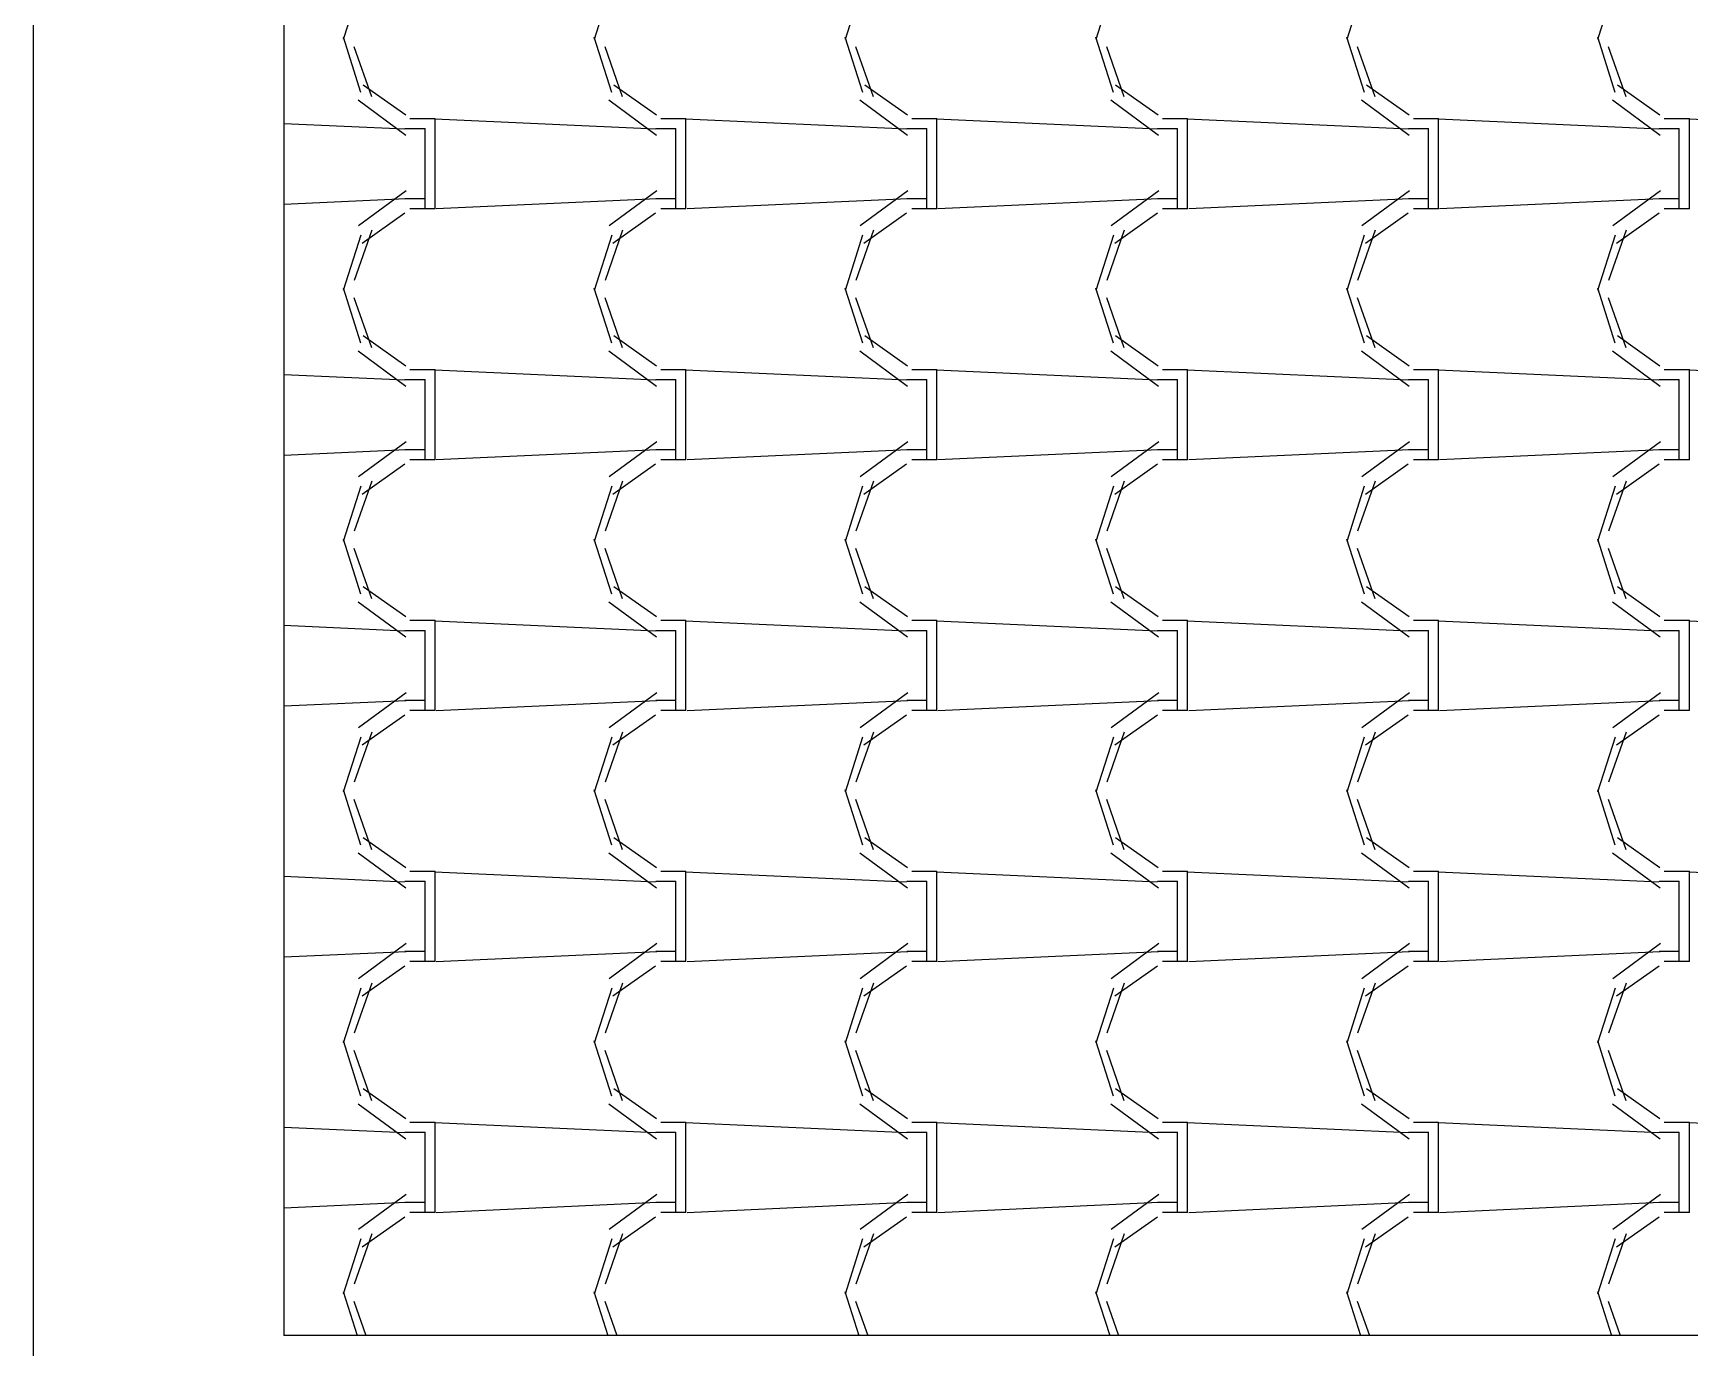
# Model space of a CAD drawing. Header units: millimetres. Extents: x -336 to -33, y -135 to 770.
# Drawn here: x -178.432 to -176.451, y 710.119 to 711.691 of the extents above; entities that cross this region are included whole.
import ezdxf

# ---------------------------------------------------------------- set-up
doc = ezdxf.new("R2010")
doc.units = ezdxf.units.MM
doc.header["$LTSCALE"] = 50
doc.header["$MEASUREMENT"] = 0
doc.layers.add('-HIDRO', color=8, linetype='CONTINUOUS')

msp = doc.modelspace()

# ---------------------------------------------------------------- linework, layer by layer
at = {"layer": '-HIDRO', "linetype": 'Continuous'}
for p, q in [((-178.4324, 747.2511), (-178.4324, 709.8333)), ((-178.1324, 721.8333), (-178.1324, 710.1333)), ((-178.0404, 711.7489), (-178.0614, 711.6829)), ((-177.7404, 711.7489), (-177.7614, 711.6829)), ((-177.4404, 711.7489), (-177.4614, 711.6829)), ((-177.1404, 711.7489), (-177.1614, 711.6829)), ((-176.8404, 711.7489), (-176.8614, 711.6829)), ((-176.5404, 711.7489), (-176.5614, 711.6829)), ((-178.0617, 711.6861), (-178.0407, 711.6201)), ((-177.7617, 711.6861), (-177.7407, 711.6201)), ((-177.4617, 711.6861), (-177.4407, 711.6201)), ((-177.1617, 711.6861), (-177.1407, 711.6201)), ((-176.8617, 711.6861), (-176.8407, 711.6201)), ((-176.5617, 711.6861), (-176.5407, 711.6201)), ((-178.0488, 711.6746), (-178.0278, 711.6146)), ((-177.7488, 711.6746), (-177.7278, 711.6146)), ((-177.4488, 711.6746), (-177.4278, 711.6146)), ((-177.1488, 711.6746), (-177.1278, 711.6146)), ((-176.8488, 711.6746), (-176.8278, 711.6146)), ((-176.5488, 711.6746), (-176.5278, 711.6146)), ((-178.0378, 711.6289), (-177.9868, 711.5929)), ((-177.7378, 711.6289), (-177.6868, 711.5929)), ((-177.4378, 711.6289), (-177.3868, 711.5929)), ((-177.1378, 711.6289), (-177.0868, 711.5929)), ((-176.8378, 711.6289), (-176.7868, 711.5929)), ((-176.5378, 711.6289), (-176.4868, 711.5929)), ((-178.0437, 711.6106), (-177.9867, 711.5686)), ((-177.7437, 711.6106), (-177.6867, 711.5686)), ((-177.4437, 711.6106), (-177.3867, 711.5686)), ((-177.1437, 711.6106), (-177.0867, 711.5686)), ((-176.8437, 711.6106), (-176.7867, 711.5686)), ((-176.5437, 711.6106), (-176.4867, 711.5686)), ((-177.9881, 711.5756), (-178.1324, 711.5822)), ((-177.9817, 711.5885), (-177.9517, 711.5885)), ((-177.6881, 711.5756), (-177.9521, 711.5876)), ((-177.9517, 711.4925), (-177.9517, 711.5885)), ((-177.6817, 711.5885), (-177.6517, 711.5885)), ((-177.3881, 711.5756), (-177.6521, 711.5876)), ((-177.6517, 711.4925), (-177.6517, 711.5885)), ((-177.3817, 711.5885), (-177.3517, 711.5885)), ((-177.0881, 711.5756), (-177.3521, 711.5876)), ((-177.3517, 711.4925), (-177.3517, 711.5885)), ((-177.0817, 711.5885), (-177.0517, 711.5885)), ((-176.7881, 711.5756), (-177.0521, 711.5876)), ((-177.0517, 711.4925), (-177.0517, 711.5885)), ((-176.7817, 711.5885), (-176.7517, 711.5885)), ((-176.4881, 711.5756), (-176.7521, 711.5876)), ((-176.7517, 711.4925), (-176.7517, 711.5885)), ((-176.4817, 711.5885), (-176.4517, 711.5885)), ((-176.1881, 711.5756), (-176.4521, 711.5876)), ((-176.4517, 711.4925), (-176.4517, 711.5885)), ((-177.9877, 711.5765), (-177.9637, 711.5765)), ((-177.9637, 711.4925), (-177.9637, 711.5765)), ((-177.6877, 711.5765), (-177.6637, 711.5765)), ((-177.6637, 711.4925), (-177.6637, 711.5765)), ((-177.3877, 711.5765), (-177.3637, 711.5765)), ((-177.3637, 711.4925), (-177.3637, 711.5765)), ((-177.0877, 711.5765), (-177.0637, 711.5765)), ((-177.0637, 711.4925), (-177.0637, 711.5765)), ((-176.7877, 711.5765), (-176.7637, 711.5765)), ((-176.7637, 711.4925), (-176.7637, 711.5765)), ((-176.4877, 711.5765), (-176.4637, 711.5765)), ((-176.4637, 711.4925), (-176.4637, 711.5765)), ((-177.9863, 711.502), (-178.0433, 711.46)), ((-177.6863, 711.502), (-177.7433, 711.46)), ((-177.3863, 711.502), (-177.4433, 711.46)), ((-177.0863, 711.502), (-177.1433, 711.46)), ((-176.7863, 711.502), (-176.8433, 711.46)), ((-176.4863, 711.502), (-176.5433, 711.46)), ((-177.9864, 711.4924), (-178.1324, 711.4857)), ((-177.9637, 711.4925), (-177.9877, 711.4925)), ((-177.9517, 711.4805), (-177.9817, 711.4805)), ((-177.9637, 711.4805), (-177.9637, 711.4925)), ((-177.9517, 711.4805), (-177.9517, 711.4925)), ((-177.6864, 711.4924), (-177.9504, 711.4804)), ((-177.6637, 711.4925), (-177.6877, 711.4925)), ((-177.6517, 711.4805), (-177.6817, 711.4805)), ((-177.6637, 711.4805), (-177.6637, 711.4925)), ((-177.6517, 711.4805), (-177.6517, 711.4925)), ((-177.3864, 711.4924), (-177.6504, 711.4804)), ((-177.3637, 711.4925), (-177.3877, 711.4925)), ((-177.3517, 711.4805), (-177.3817, 711.4805)), ((-177.3637, 711.4805), (-177.3637, 711.4925)), ((-177.3517, 711.4805), (-177.3517, 711.4925)), ((-177.0864, 711.4924), (-177.3504, 711.4804)), ((-177.0637, 711.4925), (-177.0877, 711.4925)), ((-177.0517, 711.4805), (-177.0817, 711.4805)), ((-177.0637, 711.4805), (-177.0637, 711.4925)), ((-177.0517, 711.4805), (-177.0517, 711.4925)), ((-176.7864, 711.4924), (-177.0504, 711.4804)), ((-176.7637, 711.4925), (-176.7877, 711.4925)), ((-176.7517, 711.4805), (-176.7817, 711.4805)), ((-176.7637, 711.4805), (-176.7637, 711.4925)), ((-176.7517, 711.4805), (-176.7517, 711.4925)), ((-176.4864, 711.4924), (-176.7504, 711.4804)), ((-176.4637, 711.4925), (-176.4877, 711.4925)), ((-176.4517, 711.4805), (-176.4817, 711.4805)), ((-176.4637, 711.4805), (-176.4637, 711.4925)), ((-176.4517, 711.4805), (-176.4517, 711.4925)), ((-177.9879, 711.4751), (-178.0389, 711.4391)), ((-177.6879, 711.4751), (-177.7389, 711.4391)), ((-177.3879, 711.4751), (-177.4389, 711.4391)), ((-177.0879, 711.4751), (-177.1389, 711.4391)), ((-176.7879, 711.4751), (-176.8389, 711.4391)), ((-176.4879, 711.4751), (-176.5389, 711.4391)), ((-178.0404, 711.4489), (-178.0614, 711.3829)), ((-178.0274, 711.4549), (-178.0484, 711.3949)), ((-177.7404, 711.4489), (-177.7614, 711.3829)), ((-177.7274, 711.4549), (-177.7484, 711.3949)), ((-177.4404, 711.4489), (-177.4614, 711.3829)), ((-177.4274, 711.4549), (-177.4484, 711.3949)), ((-177.1404, 711.4489), (-177.1614, 711.3829)), ((-177.1274, 711.4549), (-177.1484, 711.3949)), ((-176.8404, 711.4489), (-176.8614, 711.3829)), ((-176.8274, 711.4549), (-176.8484, 711.3949)), ((-176.5404, 711.4489), (-176.5614, 711.3829)), ((-176.5274, 711.4549), (-176.5484, 711.3949)), ((-178.0617, 711.3861), (-178.0407, 711.3201)), ((-177.7617, 711.3861), (-177.7407, 711.3201)), ((-177.4617, 711.3861), (-177.4407, 711.3201)), ((-177.1617, 711.3861), (-177.1407, 711.3201)), ((-176.8617, 711.3861), (-176.8407, 711.3201)), ((-176.5617, 711.3861), (-176.5407, 711.3201)), ((-178.0488, 711.3746), (-178.0278, 711.3146)), ((-177.7488, 711.3746), (-177.7278, 711.3146)), ((-177.4488, 711.3746), (-177.4278, 711.3146)), ((-177.1488, 711.3746), (-177.1278, 711.3146)), ((-176.8488, 711.3746), (-176.8278, 711.3146)), ((-176.5488, 711.3746), (-176.5278, 711.3146)), ((-178.0378, 711.3289), (-177.9868, 711.2929)), ((-177.7378, 711.3289), (-177.6868, 711.2929)), ((-177.4378, 711.3289), (-177.3868, 711.2929)), ((-177.1378, 711.3289), (-177.0868, 711.2929)), ((-176.8378, 711.3289), (-176.7868, 711.2929)), ((-176.5378, 711.3289), (-176.4868, 711.2929)), ((-178.0437, 711.3106), (-177.9867, 711.2686)), ((-177.7437, 711.3106), (-177.6867, 711.2686)), ((-177.4437, 711.3106), (-177.3867, 711.2686)), ((-177.1437, 711.3106), (-177.0867, 711.2686)), ((-176.8437, 711.3106), (-176.7867, 711.2686)), ((-176.5437, 711.3106), (-176.4867, 711.2686)), ((-177.9881, 711.2756), (-178.1324, 711.2822)), ((-177.9817, 711.2885), (-177.9517, 711.2885)), ((-177.6881, 711.2756), (-177.9521, 711.2876)), ((-177.9517, 711.1925), (-177.9517, 711.2885)), ((-177.6817, 711.2885), (-177.6517, 711.2885)), ((-177.3881, 711.2756), (-177.6521, 711.2876)), ((-177.6517, 711.1925), (-177.6517, 711.2885)), ((-177.3817, 711.2885), (-177.3517, 711.2885)), ((-177.0881, 711.2756), (-177.3521, 711.2876)), ((-177.3517, 711.1925), (-177.3517, 711.2885)), ((-177.0817, 711.2885), (-177.0517, 711.2885)), ((-176.7881, 711.2756), (-177.0521, 711.2876)), ((-177.0517, 711.1925), (-177.0517, 711.2885)), ((-176.7817, 711.2885), (-176.7517, 711.2885)), ((-176.4881, 711.2756), (-176.7521, 711.2876)), ((-176.7517, 711.1925), (-176.7517, 711.2885)), ((-176.4817, 711.2885), (-176.4517, 711.2885)), ((-176.1881, 711.2756), (-176.4521, 711.2876)), ((-176.4517, 711.1925), (-176.4517, 711.2885)), ((-177.9877, 711.2765), (-177.9637, 711.2765)), ((-177.9637, 711.1925), (-177.9637, 711.2765)), ((-177.6877, 711.2765), (-177.6637, 711.2765)), ((-177.6637, 711.1925), (-177.6637, 711.2765)), ((-177.3877, 711.2765), (-177.3637, 711.2765)), ((-177.3637, 711.1925), (-177.3637, 711.2765)), ((-177.0877, 711.2765), (-177.0637, 711.2765)), ((-177.0637, 711.1925), (-177.0637, 711.2765)), ((-176.7877, 711.2765), (-176.7637, 711.2765)), ((-176.7637, 711.1925), (-176.7637, 711.2765)), ((-176.4877, 711.2765), (-176.4637, 711.2765)), ((-176.4637, 711.1925), (-176.4637, 711.2765)), ((-177.9864, 711.1924), (-178.1324, 711.1857)), ((-177.9863, 711.202), (-178.0433, 711.16)), ((-177.9637, 711.1925), (-177.9877, 711.1925)), ((-177.9637, 711.1805), (-177.9637, 711.1925)), ((-177.9517, 711.1805), (-177.9517, 711.1925)), ((-177.6864, 711.1924), (-177.9504, 711.1804)), ((-177.6863, 711.202), (-177.7433, 711.16)), ((-177.6637, 711.1925), (-177.6877, 711.1925)), ((-177.6637, 711.1805), (-177.6637, 711.1925)), ((-177.6517, 711.1805), (-177.6517, 711.1925)), ((-177.3864, 711.1924), (-177.6504, 711.1804)), ((-177.3863, 711.202), (-177.4433, 711.16)), ((-177.3637, 711.1925), (-177.3877, 711.1925)), ((-177.3637, 711.1805), (-177.3637, 711.1925)), ((-177.3517, 711.1805), (-177.3517, 711.1925)), ((-177.0864, 711.1924), (-177.3504, 711.1804)), ((-177.0863, 711.202), (-177.1433, 711.16)), ((-177.0637, 711.1925), (-177.0877, 711.1925)), ((-177.0637, 711.1805), (-177.0637, 711.1925)), ((-177.0517, 711.1805), (-177.0517, 711.1925)), ((-176.7864, 711.1924), (-177.0504, 711.1804)), ((-176.7863, 711.202), (-176.8433, 711.16)), ((-176.7637, 711.1925), (-176.7877, 711.1925)), ((-176.7637, 711.1805), (-176.7637, 711.1925)), ((-176.7517, 711.1805), (-176.7517, 711.1925)), ((-176.4864, 711.1924), (-176.7504, 711.1804)), ((-176.4863, 711.202), (-176.5433, 711.16)), ((-176.4637, 711.1925), (-176.4877, 711.1925)), ((-176.4637, 711.1805), (-176.4637, 711.1925)), ((-176.4517, 711.1805), (-176.4517, 711.1925)), ((-177.9879, 711.1751), (-178.0389, 711.1391)), ((-177.9517, 711.1805), (-177.9817, 711.1805)), ((-177.6879, 711.1751), (-177.7389, 711.1391)), ((-177.6517, 711.1805), (-177.6817, 711.1805)), ((-177.3879, 711.1751), (-177.4389, 711.1391)), ((-177.3517, 711.1805), (-177.3817, 711.1805)), ((-177.0879, 711.1751), (-177.1389, 711.1391)), ((-177.0517, 711.1805), (-177.0817, 711.1805)), ((-176.7879, 711.1751), (-176.8389, 711.1391)), ((-176.7517, 711.1805), (-176.7817, 711.1805)), ((-176.4879, 711.1751), (-176.5389, 711.1391)), ((-176.4517, 711.1805), (-176.4817, 711.1805)), ((-178.0404, 711.1489), (-178.0614, 711.0829)), ((-178.0274, 711.1549), (-178.0484, 711.0949)), ((-177.7404, 711.1489), (-177.7614, 711.0829)), ((-177.7274, 711.1549), (-177.7484, 711.0949)), ((-177.4404, 711.1489), (-177.4614, 711.0829)), ((-177.4274, 711.1549), (-177.4484, 711.0949)), ((-177.1404, 711.1489), (-177.1614, 711.0829)), ((-177.1274, 711.1549), (-177.1484, 711.0949)), ((-176.8404, 711.1489), (-176.8614, 711.0829)), ((-176.8274, 711.1549), (-176.8484, 711.0949)), ((-176.5404, 711.1489), (-176.5614, 711.0829)), ((-176.5274, 711.1549), (-176.5484, 711.0949)), ((-178.0617, 711.0861), (-178.0407, 711.0201)), ((-177.7617, 711.0861), (-177.7407, 711.0201)), ((-177.4617, 711.0861), (-177.4407, 711.0201)), ((-177.1617, 711.0861), (-177.1407, 711.0201)), ((-176.8617, 711.0861), (-176.8407, 711.0201)), ((-176.5617, 711.0861), (-176.5407, 711.0201)), ((-178.0488, 711.0746), (-178.0278, 711.0146)), ((-177.7488, 711.0746), (-177.7278, 711.0146)), ((-177.4488, 711.0746), (-177.4278, 711.0146)), ((-177.1488, 711.0746), (-177.1278, 711.0146)), ((-176.8488, 711.0746), (-176.8278, 711.0146)), ((-176.5488, 711.0746), (-176.5278, 711.0146)), ((-178.0378, 711.0289), (-177.9868, 710.9929)), ((-177.7378, 711.0289), (-177.6868, 710.9929)), ((-177.4378, 711.0289), (-177.3868, 710.9929)), ((-177.1378, 711.0289), (-177.0868, 710.9929)), ((-176.8378, 711.0289), (-176.7868, 710.9929)), ((-176.5378, 711.0289), (-176.4868, 710.9929)), ((-178.0437, 711.0106), (-177.9867, 710.9686)), ((-177.7437, 711.0106), (-177.6867, 710.9686)), ((-177.4437, 711.0106), (-177.3867, 710.9686)), ((-177.1437, 711.0106), (-177.0867, 710.9686)), ((-176.8437, 711.0106), (-176.7867, 710.9686)), ((-176.5437, 711.0106), (-176.4867, 710.9686)), ((-177.9817, 710.9885), (-177.9517, 710.9885)), ((-177.6881, 710.9756), (-177.9521, 710.9876)), ((-177.9517, 710.8925), (-177.9517, 710.9885)), ((-177.6817, 710.9885), (-177.6517, 710.9885)), ((-177.3881, 710.9756), (-177.6521, 710.9876)), ((-177.6517, 710.8925), (-177.6517, 710.9885)), ((-177.3817, 710.9885), (-177.3517, 710.9885)), ((-177.0881, 710.9756), (-177.3521, 710.9876)), ((-177.3517, 710.8925), (-177.3517, 710.9885)), ((-177.0817, 710.9885), (-177.0517, 710.9885)), ((-176.7881, 710.9756), (-177.0521, 710.9876)), ((-177.0517, 710.8925), (-177.0517, 710.9885)), ((-176.7817, 710.9885), (-176.7517, 710.9885)), ((-176.4881, 710.9756), (-176.7521, 710.9876)), ((-176.7517, 710.8925), (-176.7517, 710.9885)), ((-176.4817, 710.9885), (-176.4517, 710.9885)), ((-176.1881, 710.9756), (-176.4521, 710.9876)), ((-176.4517, 710.8925), (-176.4517, 710.9885)), ((-177.9881, 710.9756), (-178.1324, 710.9822)), ((-177.9877, 710.9765), (-177.9637, 710.9765)), ((-177.9637, 710.8925), (-177.9637, 710.9765)), ((-177.6877, 710.9765), (-177.6637, 710.9765)), ((-177.6637, 710.8925), (-177.6637, 710.9765)), ((-177.3877, 710.9765), (-177.3637, 710.9765)), ((-177.3637, 710.8925), (-177.3637, 710.9765)), ((-177.0877, 710.9765), (-177.0637, 710.9765)), ((-177.0637, 710.8925), (-177.0637, 710.9765)), ((-176.7877, 710.9765), (-176.7637, 710.9765)), ((-176.7637, 710.8925), (-176.7637, 710.9765)), ((-176.4877, 710.9765), (-176.4637, 710.9765)), ((-176.4637, 710.8925), (-176.4637, 710.9765)), ((-177.9864, 710.8924), (-178.1324, 710.8857)), ((-177.9863, 710.902), (-178.0433, 710.86)), ((-177.9637, 710.8925), (-177.9877, 710.8925)), ((-177.9637, 710.8805), (-177.9637, 710.8925)), ((-177.9517, 710.8805), (-177.9517, 710.8925)), ((-177.6864, 710.8924), (-177.9504, 710.8804)), ((-177.6863, 710.902), (-177.7433, 710.86)), ((-177.6637, 710.8925), (-177.6877, 710.8925)), ((-177.6637, 710.8805), (-177.6637, 710.8925)), ((-177.6517, 710.8805), (-177.6517, 710.8925)), ((-177.3864, 710.8924), (-177.6504, 710.8804)), ((-177.3863, 710.902), (-177.4433, 710.86)), ((-177.3637, 710.8925), (-177.3877, 710.8925)), ((-177.3637, 710.8805), (-177.3637, 710.8925)), ((-177.3517, 710.8805), (-177.3517, 710.8925)), ((-177.0864, 710.8924), (-177.3504, 710.8804)), ((-177.0863, 710.902), (-177.1433, 710.86)), ((-177.0637, 710.8925), (-177.0877, 710.8925)), ((-177.0637, 710.8805), (-177.0637, 710.8925)), ((-177.0517, 710.8805), (-177.0517, 710.8925)), ((-176.7864, 710.8924), (-177.0504, 710.8804)), ((-176.7863, 710.902), (-176.8433, 710.86)), ((-176.7637, 710.8925), (-176.7877, 710.8925)), ((-176.7637, 710.8805), (-176.7637, 710.8925)), ((-176.7517, 710.8805), (-176.7517, 710.8925)), ((-176.4864, 710.8924), (-176.7504, 710.8804)), ((-176.4863, 710.902), (-176.5433, 710.86)), ((-176.4637, 710.8925), (-176.4877, 710.8925)), ((-176.4637, 710.8805), (-176.4637, 710.8925)), ((-176.4517, 710.8805), (-176.4517, 710.8925)), ((-177.9879, 710.8751), (-178.0389, 710.8391)), ((-177.9517, 710.8805), (-177.9817, 710.8805)), ((-177.6879, 710.8751), (-177.7389, 710.8391)), ((-177.6517, 710.8805), (-177.6817, 710.8805)), ((-177.3879, 710.8751), (-177.4389, 710.8391)), ((-177.3517, 710.8805), (-177.3817, 710.8805)), ((-177.0879, 710.8751), (-177.1389, 710.8391)), ((-177.0517, 710.8805), (-177.0817, 710.8805)), ((-176.7879, 710.8751), (-176.8389, 710.8391)), ((-176.7517, 710.8805), (-176.7817, 710.8805)), ((-176.4879, 710.8751), (-176.5389, 710.8391)), ((-176.4517, 710.8805), (-176.4817, 710.8805)), ((-178.0404, 710.8489), (-178.0614, 710.7829)), ((-178.0274, 710.8549), (-178.0484, 710.7949)), ((-177.7404, 710.8489), (-177.7614, 710.7829)), ((-177.7274, 710.8549), (-177.7484, 710.7949)), ((-177.4404, 710.8489), (-177.4614, 710.7829)), ((-177.4274, 710.8549), (-177.4484, 710.7949)), ((-177.1404, 710.8489), (-177.1614, 710.7829)), ((-177.1274, 710.8549), (-177.1484, 710.7949)), ((-176.8404, 710.8489), (-176.8614, 710.7829)), ((-176.8274, 710.8549), (-176.8484, 710.7949)), ((-176.5404, 710.8489), (-176.5614, 710.7829)), ((-176.5274, 710.8549), (-176.5484, 710.7949)), ((-178.0617, 710.7861), (-178.0407, 710.7201)), ((-178.0488, 710.7746), (-178.0278, 710.7146)), ((-177.7617, 710.7861), (-177.7407, 710.7201)), ((-177.7488, 710.7746), (-177.7278, 710.7146)), ((-177.4617, 710.7861), (-177.4407, 710.7201)), ((-177.4488, 710.7746), (-177.4278, 710.7146)), ((-177.1617, 710.7861), (-177.1407, 710.7201)), ((-177.1488, 710.7746), (-177.1278, 710.7146)), ((-176.8617, 710.7861), (-176.8407, 710.7201)), ((-176.8488, 710.7746), (-176.8278, 710.7146)), ((-176.5617, 710.7861), (-176.5407, 710.7201)), ((-176.5488, 710.7746), (-176.5278, 710.7146)), ((-178.0378, 710.7289), (-177.9868, 710.6929)), ((-177.7378, 710.7289), (-177.6868, 710.6929)), ((-177.4378, 710.7289), (-177.3868, 710.6929)), ((-177.1378, 710.7289), (-177.0868, 710.6929)), ((-176.8378, 710.7289), (-176.7868, 710.6929)), ((-176.5378, 710.7289), (-176.4868, 710.6929)), ((-178.0437, 710.7106), (-177.9867, 710.6686)), ((-177.7437, 710.7106), (-177.6867, 710.6686)), ((-177.4437, 710.7106), (-177.3867, 710.6686)), ((-177.1437, 710.7106), (-177.0867, 710.6686)), ((-176.8437, 710.7106), (-176.7867, 710.6686)), ((-176.5437, 710.7106), (-176.4867, 710.6686)), ((-177.9817, 710.6885), (-177.9517, 710.6885)), ((-177.6881, 710.6756), (-177.9521, 710.6876)), ((-177.9517, 710.5925), (-177.9517, 710.6885)), ((-177.6817, 710.6885), (-177.6517, 710.6885)), ((-177.3881, 710.6756), (-177.6521, 710.6876)), ((-177.6517, 710.5925), (-177.6517, 710.6885)), ((-177.3817, 710.6885), (-177.3517, 710.6885)), ((-177.0881, 710.6756), (-177.3521, 710.6876)), ((-177.3517, 710.5925), (-177.3517, 710.6885)), ((-177.0817, 710.6885), (-177.0517, 710.6885)), ((-176.7881, 710.6756), (-177.0521, 710.6876)), ((-177.0517, 710.5925), (-177.0517, 710.6885)), ((-176.7817, 710.6885), (-176.7517, 710.6885)), ((-176.4881, 710.6756), (-176.7521, 710.6876)), ((-176.7517, 710.5925), (-176.7517, 710.6885)), ((-176.4817, 710.6885), (-176.4517, 710.6885)), ((-176.1881, 710.6756), (-176.4521, 710.6876)), ((-176.4517, 710.5925), (-176.4517, 710.6885)), ((-177.9881, 710.6756), (-178.1324, 710.6822)), ((-177.9877, 710.6765), (-177.9637, 710.6765)), ((-177.9637, 710.5925), (-177.9637, 710.6765)), ((-177.6877, 710.6765), (-177.6637, 710.6765)), ((-177.6637, 710.5925), (-177.6637, 710.6765)), ((-177.3877, 710.6765), (-177.3637, 710.6765)), ((-177.3637, 710.5925), (-177.3637, 710.6765)), ((-177.0877, 710.6765), (-177.0637, 710.6765)), ((-177.0637, 710.5925), (-177.0637, 710.6765)), ((-176.7877, 710.6765), (-176.7637, 710.6765)), ((-176.7637, 710.5925), (-176.7637, 710.6765)), ((-176.4877, 710.6765), (-176.4637, 710.6765)), ((-176.4637, 710.5925), (-176.4637, 710.6765)), ((-177.9864, 710.5923), (-178.1324, 710.5857)), ((-177.9863, 710.602), (-178.0433, 710.56)), ((-177.9637, 710.5925), (-177.9877, 710.5925)), ((-177.9637, 710.5805), (-177.9637, 710.5925)), ((-177.9517, 710.5805), (-177.9517, 710.5925)), ((-177.6864, 710.5923), (-177.9504, 710.5803)), ((-177.6863, 710.602), (-177.7433, 710.56)), ((-177.6637, 710.5925), (-177.6877, 710.5925)), ((-177.6637, 710.5805), (-177.6637, 710.5925)), ((-177.6517, 710.5805), (-177.6517, 710.5925)), ((-177.3864, 710.5923), (-177.6504, 710.5803)), ((-177.3863, 710.602), (-177.4433, 710.56)), ((-177.3637, 710.5925), (-177.3877, 710.5925)), ((-177.3637, 710.5805), (-177.3637, 710.5925)), ((-177.3517, 710.5805), (-177.3517, 710.5925)), ((-177.0864, 710.5923), (-177.3504, 710.5803)), ((-177.0863, 710.602), (-177.1433, 710.56)), ((-177.0637, 710.5925), (-177.0877, 710.5925)), ((-177.0637, 710.5805), (-177.0637, 710.5925)), ((-177.0517, 710.5805), (-177.0517, 710.5925)), ((-176.7864, 710.5923), (-177.0504, 710.5803)), ((-176.7863, 710.602), (-176.8433, 710.56)), ((-176.7637, 710.5925), (-176.7877, 710.5925)), ((-176.7637, 710.5805), (-176.7637, 710.5925)), ((-176.7517, 710.5805), (-176.7517, 710.5925)), ((-176.4864, 710.5923), (-176.7504, 710.5803)), ((-176.4863, 710.602), (-176.5433, 710.56)), ((-176.4637, 710.5925), (-176.4877, 710.5925)), ((-176.4637, 710.5805), (-176.4637, 710.5925)), ((-176.4517, 710.5805), (-176.4517, 710.5925)), ((-177.9879, 710.5751), (-178.0389, 710.5391)), ((-177.9517, 710.5805), (-177.9817, 710.5805)), ((-177.6879, 710.5751), (-177.7389, 710.5391)), ((-177.6517, 710.5805), (-177.6817, 710.5805)), ((-177.3879, 710.5751), (-177.4389, 710.5391)), ((-177.3517, 710.5805), (-177.3817, 710.5805)), ((-177.0879, 710.5751), (-177.1389, 710.5391)), ((-177.0517, 710.5805), (-177.0817, 710.5805)), ((-176.7879, 710.5751), (-176.8389, 710.5391)), ((-176.7517, 710.5805), (-176.7817, 710.5805)), ((-176.4879, 710.5751), (-176.5389, 710.5391)), ((-176.4517, 710.5805), (-176.4817, 710.5805)), ((-178.0404, 710.5489), (-178.0614, 710.4829)), ((-178.0274, 710.5549), (-178.0484, 710.4949)), ((-177.7404, 710.5489), (-177.7614, 710.4829)), ((-177.7274, 710.5549), (-177.7484, 710.4949)), ((-177.4404, 710.5489), (-177.4614, 710.4829)), ((-177.4274, 710.5549), (-177.4484, 710.4949)), ((-177.1404, 710.5489), (-177.1614, 710.4829)), ((-177.1274, 710.5549), (-177.1484, 710.4949)), ((-176.8404, 710.5489), (-176.8614, 710.4829)), ((-176.8274, 710.5549), (-176.8484, 710.4949)), ((-176.5404, 710.5489), (-176.5614, 710.4829)), ((-176.5274, 710.5549), (-176.5484, 710.4949)), ((-178.0617, 710.4861), (-178.0407, 710.4201)), ((-178.0488, 710.4746), (-178.0278, 710.4146)), ((-177.7617, 710.4861), (-177.7407, 710.4201)), ((-177.7488, 710.4746), (-177.7278, 710.4146)), ((-177.4617, 710.4861), (-177.4407, 710.4201)), ((-177.4488, 710.4746), (-177.4278, 710.4146)), ((-177.1617, 710.4861), (-177.1407, 710.4201)), ((-177.1488, 710.4746), (-177.1278, 710.4146)), ((-176.8617, 710.4861), (-176.8407, 710.4201)), ((-176.8488, 710.4746), (-176.8278, 710.4146)), ((-176.5617, 710.4861), (-176.5407, 710.4201)), ((-176.5488, 710.4746), (-176.5278, 710.4146)), ((-178.0437, 710.4106), (-177.9867, 710.3686)), ((-178.0378, 710.4289), (-177.9868, 710.3929)), ((-177.7437, 710.4106), (-177.6867, 710.3686)), ((-177.7378, 710.4289), (-177.6868, 710.3929)), ((-177.4437, 710.4106), (-177.3867, 710.3686)), ((-177.4378, 710.4289), (-177.3868, 710.3929)), ((-177.1437, 710.4106), (-177.0867, 710.3686)), ((-177.1378, 710.4289), (-177.0868, 710.3929)), ((-176.8437, 710.4106), (-176.7867, 710.3686)), ((-176.8378, 710.4289), (-176.7868, 710.3929)), ((-176.5437, 710.4106), (-176.4867, 710.3686)), ((-176.5378, 710.4289), (-176.4868, 710.3929)), ((-177.9881, 710.3756), (-178.1324, 710.3822)), ((-177.9877, 710.3765), (-177.9637, 710.3765)), ((-177.9817, 710.3885), (-177.9517, 710.3885)), ((-177.9637, 710.2925), (-177.9637, 710.3765)), ((-177.6881, 710.3756), (-177.9521, 710.3876)), ((-177.9517, 710.2925), (-177.9517, 710.3885)), ((-177.6877, 710.3765), (-177.6637, 710.3765)), ((-177.6817, 710.3885), (-177.6517, 710.3885)), ((-177.6637, 710.2925), (-177.6637, 710.3765)), ((-177.3881, 710.3756), (-177.6521, 710.3876)), ((-177.6517, 710.2925), (-177.6517, 710.3885)), ((-177.3877, 710.3765), (-177.3637, 710.3765)), ((-177.3817, 710.3885), (-177.3517, 710.3885)), ((-177.3637, 710.2925), (-177.3637, 710.3765)), ((-177.0881, 710.3756), (-177.3521, 710.3876)), ((-177.3517, 710.2925), (-177.3517, 710.3885)), ((-177.0877, 710.3765), (-177.0637, 710.3765)), ((-177.0817, 710.3885), (-177.0517, 710.3885)), ((-177.0637, 710.2925), (-177.0637, 710.3765)), ((-176.7881, 710.3756), (-177.0521, 710.3876)), ((-177.0517, 710.2925), (-177.0517, 710.3885)), ((-176.7877, 710.3765), (-176.7637, 710.3765)), ((-176.7817, 710.3885), (-176.7517, 710.3885)), ((-176.7637, 710.2925), (-176.7637, 710.3765)), ((-176.4881, 710.3756), (-176.7521, 710.3876)), ((-176.7517, 710.2925), (-176.7517, 710.3885)), ((-176.4877, 710.3765), (-176.4637, 710.3765)), ((-176.4817, 710.3885), (-176.4517, 710.3885)), ((-176.4637, 710.2925), (-176.4637, 710.3765)), ((-176.1881, 710.3756), (-176.4521, 710.3876)), ((-176.4517, 710.2925), (-176.4517, 710.3885)), ((-177.9864, 710.2923), (-178.1324, 710.2857)), ((-177.9863, 710.302), (-178.0433, 710.26)), ((-177.9637, 710.2925), (-177.9877, 710.2925)), ((-177.9637, 710.2805), (-177.9637, 710.2925)), ((-177.9517, 710.2805), (-177.9517, 710.2925)), ((-177.6864, 710.2923), (-177.9504, 710.2803)), ((-177.6863, 710.302), (-177.7433, 710.26)), ((-177.6637, 710.2925), (-177.6877, 710.2925)), ((-177.6637, 710.2805), (-177.6637, 710.2925)), ((-177.6517, 710.2805), (-177.6517, 710.2925)), ((-177.3864, 710.2923), (-177.6504, 710.2803)), ((-177.3863, 710.302), (-177.4433, 710.26)), ((-177.3637, 710.2925), (-177.3877, 710.2925)), ((-177.3637, 710.2805), (-177.3637, 710.2925)), ((-177.3517, 710.2805), (-177.3517, 710.2925)), ((-177.0864, 710.2923), (-177.3504, 710.2803)), ((-177.0863, 710.302), (-177.1433, 710.26)), ((-177.0637, 710.2925), (-177.0877, 710.2925)), ((-177.0637, 710.2805), (-177.0637, 710.2925)), ((-177.0517, 710.2805), (-177.0517, 710.2925)), ((-176.7864, 710.2923), (-177.0504, 710.2803)), ((-176.7863, 710.302), (-176.8433, 710.26)), ((-176.7637, 710.2925), (-176.7877, 710.2925)), ((-176.7637, 710.2805), (-176.7637, 710.2925)), ((-176.7517, 710.2805), (-176.7517, 710.2925)), ((-176.4864, 710.2923), (-176.7504, 710.2803)), ((-176.4863, 710.302), (-176.5433, 710.26)), ((-176.4637, 710.2925), (-176.4877, 710.2925)), ((-176.4637, 710.2805), (-176.4637, 710.2925)), ((-176.4517, 710.2805), (-176.4517, 710.2925)), ((-177.9879, 710.2751), (-178.0389, 710.2391)), ((-177.9517, 710.2805), (-177.9817, 710.2805)), ((-177.6879, 710.2751), (-177.7389, 710.2391)), ((-177.6517, 710.2805), (-177.6817, 710.2805)), ((-177.3879, 710.2751), (-177.4389, 710.2391)), ((-177.3517, 710.2805), (-177.3817, 710.2805)), ((-177.0879, 710.2751), (-177.1389, 710.2391)), ((-177.0517, 710.2805), (-177.0817, 710.2805)), ((-176.7879, 710.2751), (-176.8389, 710.2391)), ((-176.7517, 710.2805), (-176.7817, 710.2805)), ((-176.4879, 710.2751), (-176.5389, 710.2391)), ((-176.4517, 710.2805), (-176.4817, 710.2805)), ((-178.0274, 710.2549), (-178.0484, 710.1949)), ((-177.7274, 710.2549), (-177.7484, 710.1949)), ((-177.4274, 710.2549), (-177.4484, 710.1949)), ((-177.1274, 710.2549), (-177.1484, 710.1949)), ((-176.8274, 710.2549), (-176.8484, 710.1949)), ((-176.5274, 710.2549), (-176.5484, 710.1949)), ((-178.0404, 710.2489), (-178.0614, 710.1829)), ((-177.7404, 710.2489), (-177.7614, 710.1829)), ((-177.4404, 710.2489), (-177.4614, 710.1829)), ((-177.1404, 710.2489), (-177.1614, 710.1829)), ((-176.8404, 710.2489), (-176.8614, 710.1829)), ((-176.5404, 710.2489), (-176.5614, 710.1829)), ((-178.0617, 710.1861), (-178.0449, 710.1333)), ((-178.0488, 710.1746), (-178.0343, 710.1333)), ((-177.7617, 710.1861), (-177.7449, 710.1333)), ((-177.7488, 710.1746), (-177.7343, 710.1333)), ((-177.4617, 710.1861), (-177.4449, 710.1333)), ((-177.4488, 710.1746), (-177.4343, 710.1333)), ((-177.1617, 710.1861), (-177.1449, 710.1333)), ((-177.1488, 710.1746), (-177.1343, 710.1333)), ((-176.8617, 710.1861), (-176.8449, 710.1333)), ((-176.8488, 710.1746), (-176.8343, 710.1333)), ((-176.5617, 710.1861), (-176.5449, 710.1333)), ((-176.5488, 710.1746), (-176.5343, 710.1333)), ((-172.1324, 710.1333), (-178.1324, 710.1333))]:
    msp.add_line(p, q, dxfattribs=at)

doc.saveas('drawing.dxf')
